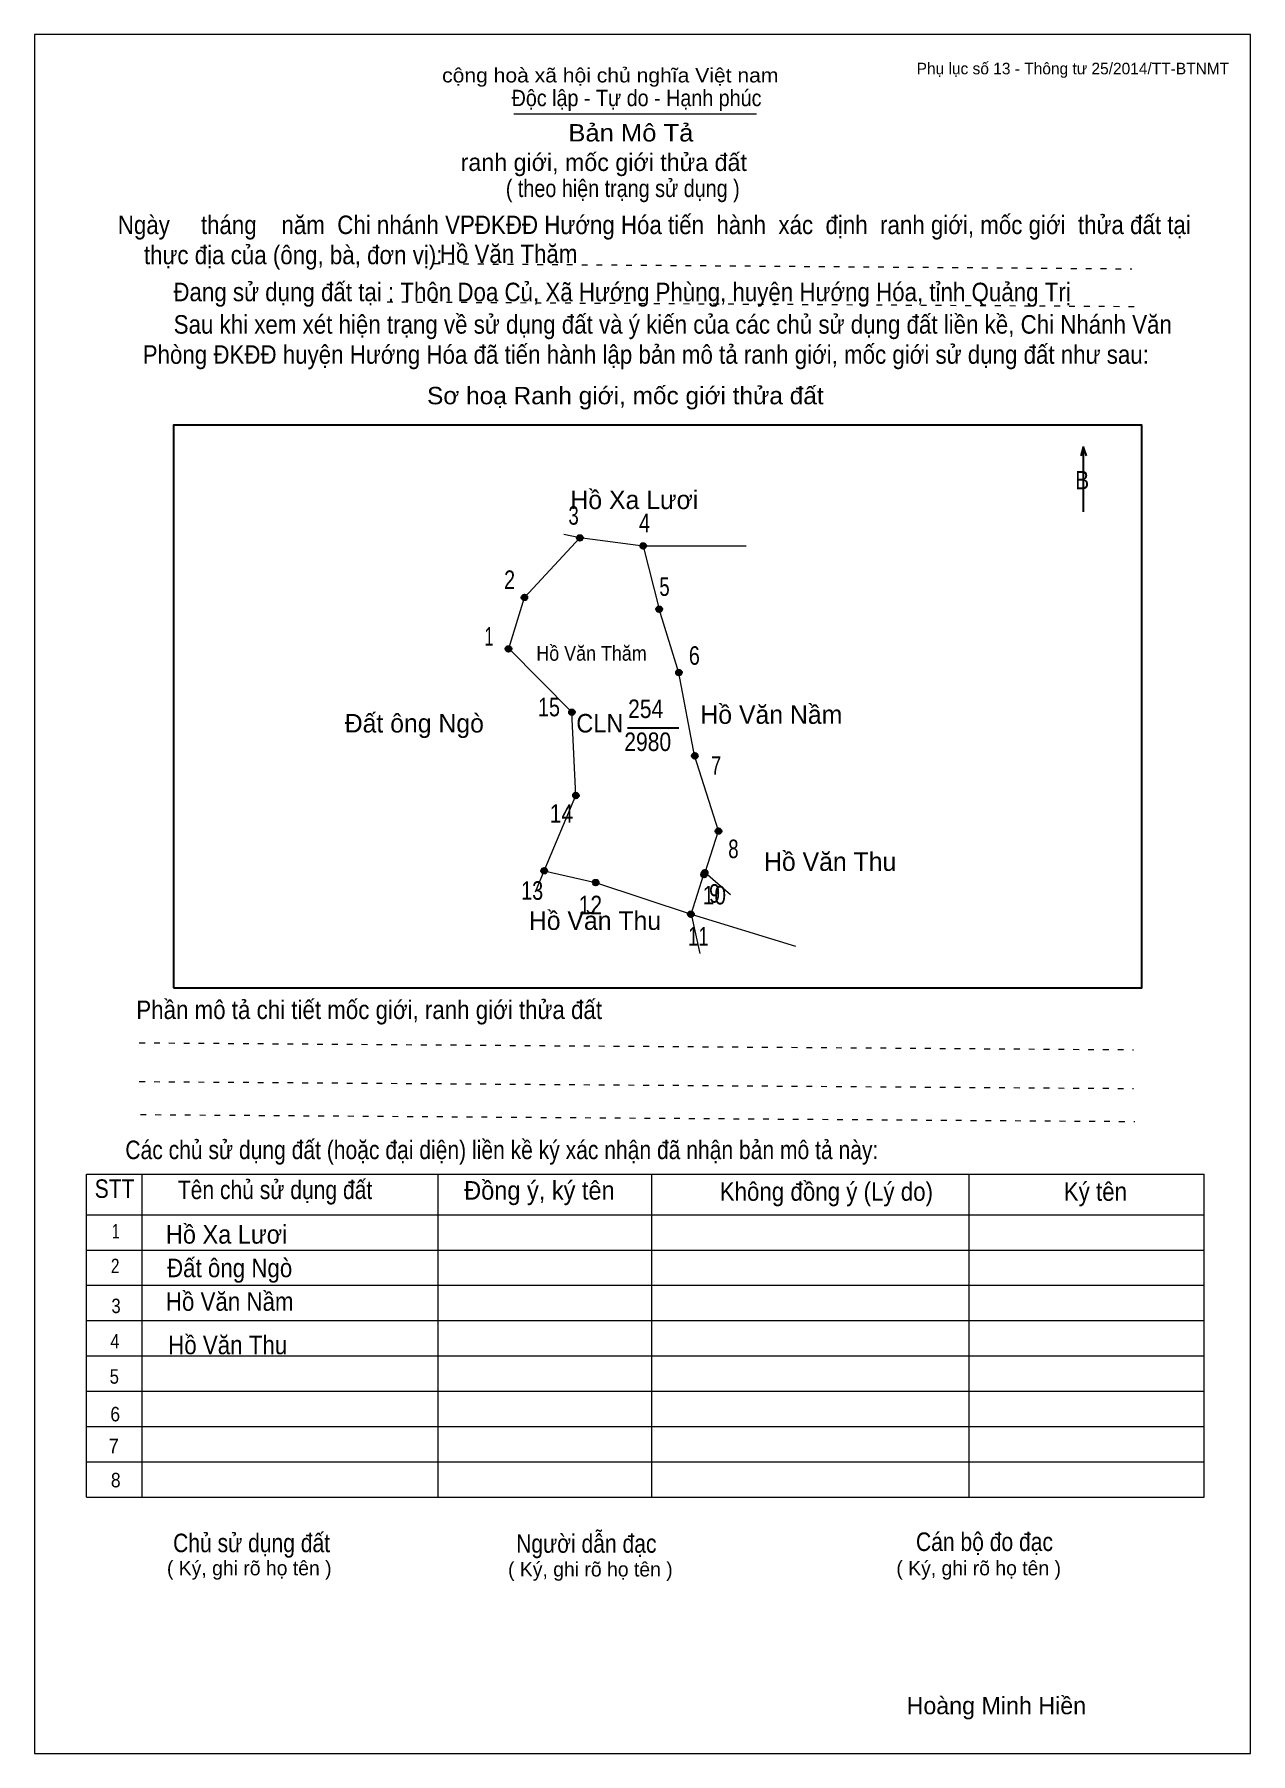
# Model space of a CAD drawing. Header units: centimetres. Extents: x 0 to 21, y 0 to 29.7.
import ezdxf
from ezdxf.enums import TextEntityAlignment as Align

# ---------------------------------------------------------------- set-up
doc = ezdxf.new("R2010")
doc.units = ezdxf.units.CM
doc.header["$LTSCALE"] = 0.13
doc.linetypes.add('DOTTED', pattern=[1.5, 0.3, -1.2])
for name, color, linetype, lineweight in [('1', 7, 'Continuous', 13), ('32', 7, 'Continuous', 25), ('33', 7, 'Continuous', 25), ('6', 7, 'Continuous', 13), ('62', 7, 'Continuous', 13)]:
    doc.layers.add(name, color=color, linetype=linetype, lineweight=lineweight)
for name, color, linetype in [('2', 7, 'Continuous'), ('34', 7, 'Continuous'), ('63', 7, 'Continuous')]:
    doc.layers.add(name, color=color, linetype=linetype)

msp = doc.modelspace()

# ---------------------------------------------------------------- hatches: boundary and pattern name
at = {"layer": '32'}
for points in [[(9.4684, 21, 1), (9.3684, 21, 1)], [(10.5632, 20.8632, 1), (10.4632, 20.8632, 1)], [(8.5105, 19.9737, 1), (8.4105, 19.9737, 1)], [(10.8368, 19.7684, 1), (10.7368, 19.7684, 1)], [(8.2368, 19.0842, 1), (8.1368, 19.0842, 1)], [(11.1789, 18.6737, 1), (11.0789, 18.6737, 1)], [(9.3316, 17.9895, 1), (9.2316, 17.9895, 1)], [(11.4526, 17.2368, 1), (11.3526, 17.2368, 1)], [(9.4, 16.5526, 1), (9.3, 16.5526, 1)], [(11.8632, 15.9368, 1), (11.7632, 15.9368, 1)], [(8.8526, 15.2526, 1), (8.7526, 15.2526, 1)], [(11.6127, 15.1876, 1), (11.5127, 15.1876, 1)], [(11.6244, 15.2184, 1), (11.5244, 15.2184, 1)], [(9.7421, 15.0474, 1), (9.6421, 15.0474, 1)], [(11.3842, 14.5, 1), (11.2842, 14.5, 1)]]:
    msp.add_hatch(color=256, dxfattribs=at).paths.add_polyline_path(points)

# ---------------------------------------------------------------- linework, layer by layer
at = {"layer": '1'}
msp.add_lwpolyline([(21, 0), (21, 29.7), (0, 29.7), (0, 0)], close=True, dxfattribs=at)
at = {"layer": '32'}
for centre in [(9.4184, 21), (10.5132, 20.8632), (8.4605, 19.9737), (10.7868, 19.7684), (8.1868, 19.0842), (11.1289, 18.6737), (9.2816, 17.9895), (11.4026, 17.2368), (9.35, 16.5526), (11.8132, 15.9368), (8.8026, 15.2526), (11.5627, 15.1876), (11.5744, 15.2184), (9.6921, 15.0474), (11.3342, 14.5)]:
    msp.add_circle(centre, 0.05, dxfattribs=at)
at = {"layer": '33'}
msp.add_line((10.24, 17.72), (11.13, 17.72), dxfattribs=at)
at = {"layer": '6'}
for p, q in [((9.42, 21), (8.46, 19.97)), ((10.51, 20.86), (10.79, 19.77)), ((8.65, 14.89), (8.8, 15.25)), ((11.34, 14.5), (13.14, 13.95)), ((11.34, 14.5), (11.49, 13.82))]:
    msp.add_line(p, q, dxfattribs=at)
for points in [[(12.29, 20.86), (10.51, 20.86), (9.42, 21), (9.14, 21.06)], [(8.8, 15.25), (9.35, 16.55), (9.28, 17.99), (8.19, 19.09), (8.46, 19.97)], [(11.58, 15.22), (11.81, 15.94), (11.4, 17.24), (11.13, 18.67), (10.79, 19.77)], [(8.8, 15.25), (9.69, 15.05), (11.34, 14.5), (11.56, 15.19), (11.58, 15.22), (12.02, 14.84)]]:
    msp.add_lwpolyline(points, dxfattribs=at)
at = {"layer": '62'}
for p, q in [((8.28, 28.33), (12.47, 28.33)), ((0.9, 10.01), (20.2, 10.01)), ((0.9, 4.43), (0.9, 10.01)), ((1.86, 4.43), (1.86, 10.01)), ((6.97, 4.43), (6.97, 9.99)), ((10.66, 4.43), (10.66, 9.99)), ((16.14, 4.43), (16.14, 10.01)), ((20.2, 4.43), (20.2, 10.01)), ((0.9, 9.31), (20.2, 9.31)), ((0.9, 8.7), (20.2, 8.7)), ((0.9, 8.09), (20.2, 8.09)), ((0.9, 7.48), (20.2, 7.48)), ((0.9, 6.87), (20.2, 6.87)), ((0.9, 6.26), (20.2, 6.26)), ((0.9, 5.65), (20.2, 5.65)), ((0.9, 5.04), (20.2, 5.04)), ((0.9, 4.43), (20.2, 4.43))]:
    msp.add_line(p, q, dxfattribs=at)
at = {"layer": '62', "linetype": 'DOTTED'}
for p, q in [((6.89, 25.74), (18.95, 25.65)), ((6.09, 25.08), (19.04, 25)), ((1.81, 12.28), (18.98, 12.16)), ((1.81, 11.61), (18.98, 11.49)), ((1.83, 11.04), (19, 10.92))]:
    msp.add_line(p, q, dxfattribs=at)
at = {"layer": '62', "lineweight": 25}
for p, q in [((18.11, 22.58), (18.11, 21.45)), ((18.11, 22.57), (18.07, 22.42)), ((18.11, 22.57), (18.16, 22.42))]:
    msp.add_line(p, q, dxfattribs=at)
msp.add_lwpolyline([(2.4, 13.23), (19.12, 13.23), (19.12, 22.95), (2.4, 22.95)], close=True, dxfattribs=at)

# ---------------------------------------------------------------- texts
at = {"layer": '2', "width": 0.9}
msp.add_text('Hồ Văn Thăm', height=0.2566, dxfattribs=at).set_placement((9.62, 18.88), align=Align.CENTER)
at = {"layer": '32'}
for s, width, p in [('3', 0.75, (9.31, 21.23)), ('4', 0.8, (10.535, 21.1)), ('2', 0.8, (8.205, 20.12)), ('5', 0.75, (10.88, 20)), ('1', 0.65, (7.85, 19.14)), ('6', 0.8, (11.395, 18.81)), ('15', 0.8, (8.885, 17.92)), ('7', 0.75, (11.77, 16.91)), ('14', 0.85, (9.1, 16.08)), ('8', 0.75, (12.07, 15.47)), ('13', 0.8, (8.595, 14.75)), ('10', 0.85, (11.74, 14.67)), ('9', 0.8, (11.745, 14.7)), ('12', 0.85, (9.6, 14.5)), ('11', 0.75, (11.465, 13.96))]:
    msp.add_text(s, height=0.32, dxfattribs=dict(at, width=width)).set_placement(p, align=Align.CENTER)
at = {"layer": '33'}
for s, p in [('Hồ Xa Lươi', (10.36, 21.5)), ('Hồ Văn Nầm', (12.725, 17.79)), ('Đất ông Ngò', (6.56, 17.64)), ('Hồ Văn Thu', (13.74, 15.25)), ('Hồ Văn Thu', (9.68, 14.23))]:
    msp.add_text(s, height=0.32, dxfattribs=at).set_placement(p, align=Align.CENTER)
at = {"layer": '33', "width": 0.85}
for s, p in [('254', (10.555, 17.89)), ('2980', (10.59, 17.32))]:
    msp.add_text(s, height=0.32, dxfattribs=at).set_placement(p, align=Align.CENTER)
at = {"layer": '33', "width": 0.95}
msp.add_text('CLN', height=0.32, dxfattribs=at).set_placement((10.17, 17.64), align=Align.RIGHT)
at = {"layer": '34'}
for s, width, p in [('Hồ Văn Thăm', 0.9, (7, 25.75)), ('Hồ Xa Lươi', 0.95, (2.27, 8.81)), ('Đất ông Ngò', 0.9, (2.29, 8.23)), ('Hồ Văn Nầm', 0.9, (2.27, 7.65)), ('Hồ Văn Thu', 0.9, (2.31, 6.9))]:
    msp.add_text(s, height=0.32, dxfattribs=dict(at, width=width)).set_placement(p)
at = {"layer": '62'}
for s, height, width, p in [('cộng hoà xã hội chủ nghĩa Việt nam', 0.2474, 1.1, (7.04, 28.87)), ('Độc lập - Tự do - Hạnh phúc', 0.2828, 0.9, (8.24, 28.46)), ('Bản Mô Tả', 0.3, 1.1, (9.22, 27.85)), ('( theo hiện trạng sử dụng )', 0.3, 0.85, (8.14, 26.89)), ('Ngày     tháng    năm  Chi nhánh VPĐKĐĐ Hướng Hóa tiến  hành  xác  định  ranh giới, mốc giới  thửa đất tại ', 0.32, 0.9, (1.44, 26.25)), ('thực địa của (ông, bà, đơn vị): ', 0.32, 0.9, (1.89, 25.73)), ('Đang sử dụng đất tại : Thôn Doa Củ, Xã Hướng Phùng, huyện Hướng Hóa, tỉnh Quảng Trị', 0.32, 0.9, (2.4, 25.09)), ('     Sau khi xem xét hiện trạng về sử dụng đất và ý kiến của các chủ sử dụng đất liền kề, Chi Nhánh Văn ', 0.32, 0.9, (1.87, 24.53)), ('Phòng ĐKĐĐ huyện Hướng Hóa đã tiến hành lập bản mô tả ranh giới, mốc giới sử dụng đất như sau:', 0.32, 0.9, (1.87, 24.01)), ('Sơ hoạ Ranh giới, mốc giới thửa đất', 0.3, 1.05, (6.78, 23.31)), ('B', 0.32, 0.85, (17.97, 21.84)), ('Phần mô tả chi tiết mốc giới, ranh giới thửa đất ', 0.32, 0.9, (1.76, 12.69)), ('Các chủ sử dụng đất (hoặc đại diện) liền kề ký xác nhận đã nhận bản mô tả này:', 0.32, 0.85, (1.57, 10.27))]:
    msp.add_text(s, height=height, dxfattribs=dict(at, width=width)).set_placement(p)
msp.add_text('ranh giới, mốc giới thửa đất', height=0.3, dxfattribs=at).set_placement((7.36, 27.34))
for s, height, width, p in [('STT', 0.32, 0.85, (1.385, 9.6)), ('Tên chủ sử dụng đất', 0.32, 0.85, (4.155, 9.58)), ('Đồng ý, ký tên', 0.32, 0.95, (8.72, 9.57)), ('Không đồng ý (Lý do)', 0.32, 0.9, (13.675, 9.55)), ('Ký tên', 0.32, 0.9, (18.32, 9.55)), ('1', 0.25, 0.7, (1.405, 8.9)), ('2', 0.25, 0.8, (1.395, 8.3)), ('3', 0.25, 0.85, (1.41, 7.61)), ('4', 0.25, 0.85, (1.39, 7)), ('5', 0.25, 0.85, (1.38, 6.39)), ('6', 0.25, 0.9, (1.395, 5.74)), ('7', 0.25, 0.95, (1.37, 5.19)), ('8', 0.25, 0.9, (1.405, 4.6)), ('Người dẫn đạc', 0.32, 0.85, (9.53, 3.47)), ('Chủ sử dụng đất', 0.32, 0.85, (3.75, 3.48)), ('Cán bộ đo đạc', 0.32, 0.85, (16.405, 3.5))]:
    msp.add_text(s, height=height, dxfattribs=dict(at, width=width)).set_placement(p, align=Align.CENTER)
for p in [(3.71, 3.08), (9.6, 3.06), (16.305, 3.08)]:
    msp.add_text('( Ký, ghi rõ họ tên )', height=0.25, dxfattribs=at).set_placement(p, align=Align.CENTER)
at = {"layer": '63'}
msp.add_text('Phụ lục số 13 - Thông tư 25/2014/TT-BTNMT', height=0.2, dxfattribs=at).set_placement((20.63, 29.01), align=Align.RIGHT)
msp.add_text('Hoàng Minh Hiền', height=0.3, dxfattribs=at).set_placement((16.61, 0.68), align=Align.CENTER)

doc.saveas('drawing.dxf')
